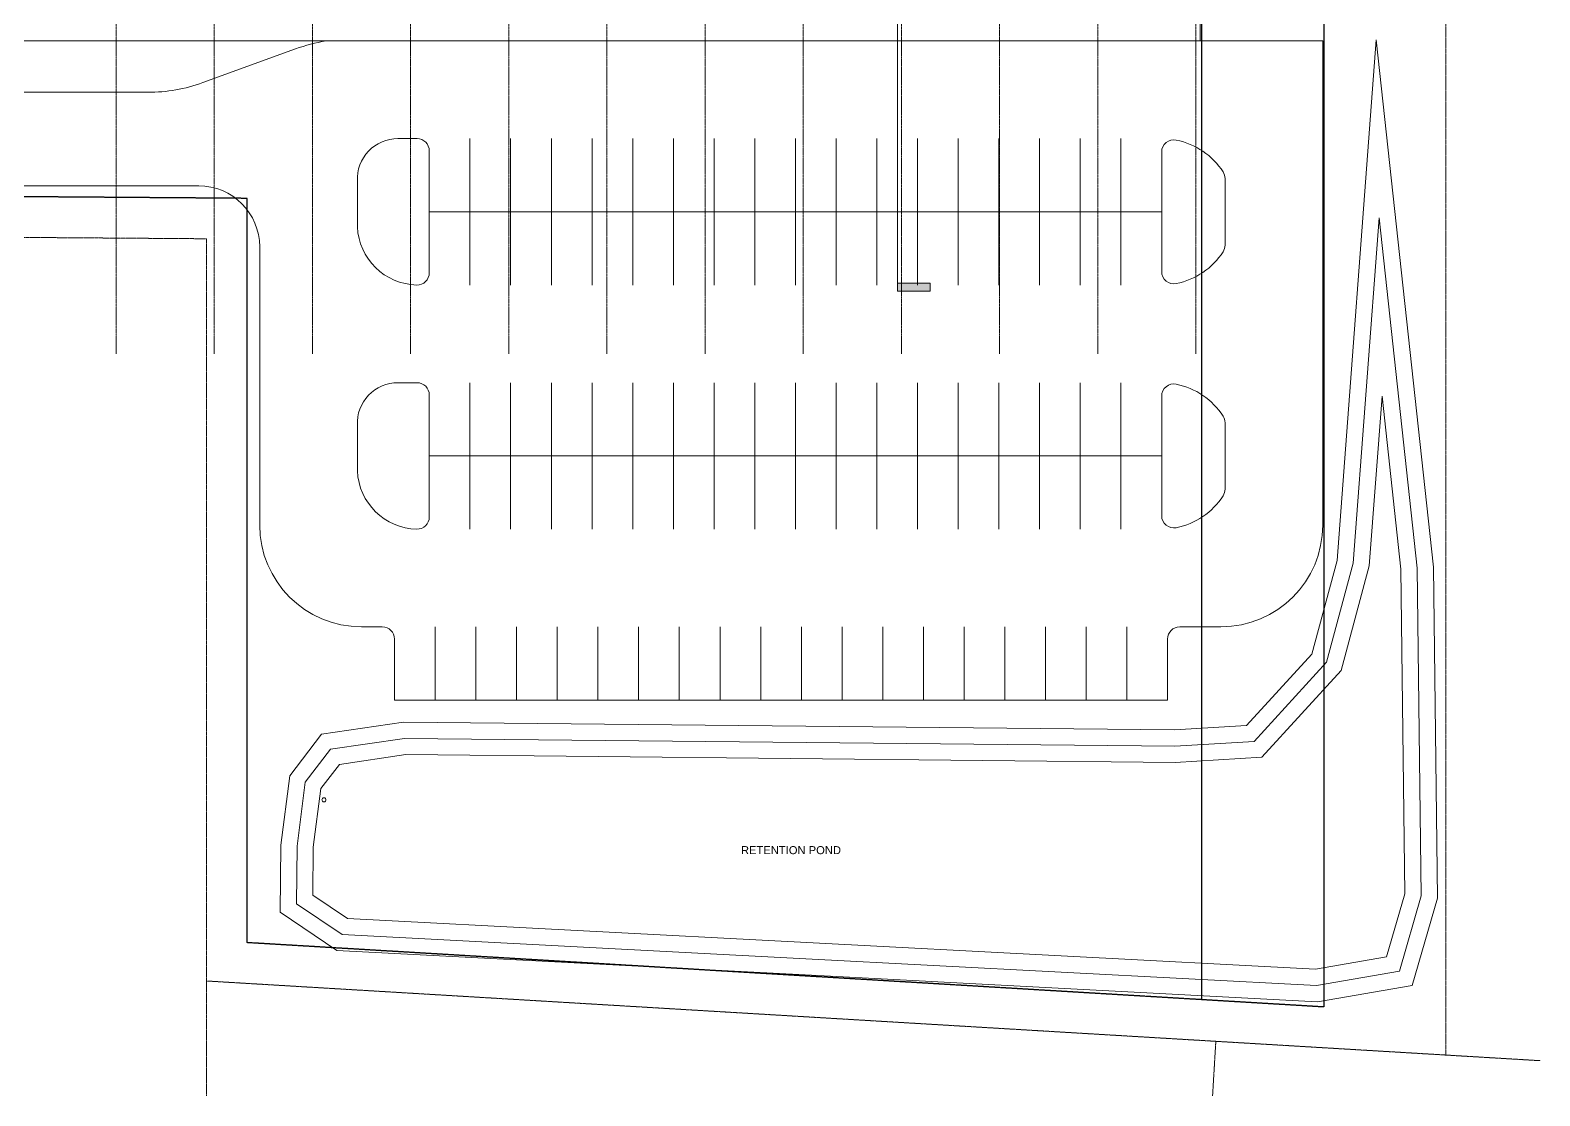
# Model space of a CAD drawing. Header units: inches. Extents: x 19712 to 27543, y -26063 to -18659.
# Drawn here: x 22833 to 27285, y -26063 to -22920 of the extents above; entities that cross this region are included whole.
import ezdxf

# ---------------------------------------------------------------- set-up
doc = ezdxf.new("R2010")
doc.units = ezdxf.units.IN
doc.header["$MEASUREMENT"] = 0
for name, pattern in [('Center 1_4_', [0.53125, 0.25, -0.09375, 0.09375, -0.09375]), ('Grid Line 1_2_', [0.875, 0.5, -0.125, 0.125, -0.125]), ('Hidden', [0.28125, 0.1875, -0.09375])]:
    doc.linetypes.add(name, pattern=pattern)
for name, color, linetype, lineweight in [('A-PROP-SBCK', 71, 'Hidden', 25), ('BMP', 80, 'Continuous', 9), ('Conc', 7, 'Continuous', 9), ('EOP-PR', 4, 'Continuous', 9), ('G-ANNO-SYMB', 111, 'Continuous', 9), ('G-ANNO-TEXT', 231, 'Continuous', 9), ('PAINT', 190, 'Continuous', 9), ('PROP', 3, 'Center 1_4_', 9), ('S-GRID', 1, 'Continuous', 9)]:
    doc.layers.add(name, color=color, linetype=linetype, lineweight=lineweight)
doc.styles.add('Arial_2', font='arial.ttf', dxfattribs={"height": 23.60479})

# ---------------------------------------------------------------- blocks, each defined once
blk = doc.blocks.new('Section - 3_32_ x 3_8_-18514-Site Plan - Phase 1')
at = {"layer": 'G-ANNO-SYMB'}
blk.add_hatch(color=256, dxfattribs=at).paths.add_polyline_path([(0, 0.375), (0, 0), (-0.09375, 0), (-0.09375, 0.375)], flags=0)
for p, q in [((0, 0.375), (-0.09375, 0.375)), ((-0.09375, 0.375), (-0.09375, 0)), ((0, 0), (0, 0.375)), ((-0.09375, 0), (0, 0))]:
    blk.add_line(p, q, dxfattribs=at)

msp = doc.modelspace()

# ---------------------------------------------------------------- linework, layer by layer
at = {"layer": 'A-PROP-SBCK'}
for p, q in [((26287.5, -19438.2), (26287.5, -25779.9)), ((26647.5, -19438.2), (26647.5, -25801.4)), ((23472.1, -23416.4), (21404.2, -23401.3)), ((23472.4, -25611.6), (23472.1, -23416.4)), ((26647.5, -25801.4), (23472.4, -25611.6))]:
    msp.add_line(p, q, dxfattribs=at)
at = {"layer": 'BMP'}
for p, q in [((26802.3, -22948.6), (26686.9, -24484.1)), ((26970.8, -24504.4), (26802.3, -22948.6)), ((26811, -23474.2), (26734.4, -24492.2)), ((26922.8, -24507.3), (26811, -23474.2)), ((26819.6, -23999.8), (26782, -24500.3)), ((26874.8, -24510.1), (26819.6, -23999.8)), ((26686.9, -24484.1), (26612.3, -24761.1)), ((26734.4, -24492.2), (26655.6, -24784.8)), ((26782, -24500.3), (26698.9, -24808.6)), ((26886.5, -25467.4), (26874.8, -24510.1)), ((26934.6, -25473.9), (26922.8, -24507.3)), ((26982.7, -25480.4), (26970.8, -24504.4)), ((26612.3, -24761.1), (26420.2, -24971.4)), ((26655.6, -24784.8), (26442.5, -25018.2)), ((26698.9, -24808.6), (26464.8, -25064.9)), ((23933.6, -24960.9), (23691.7, -24996.3)), ((26207.2, -24983.8), (23933.6, -24960.9)), ((26420.2, -24971.4), (26207.2, -24983.8)), ((23691.7, -24996.3), (23597.9, -25119.5)), ((23936.9, -25009), (23718, -25041)), ((26208.3, -25031.8), (23936.9, -25009)), ((26442.5, -25018.2), (26208.3, -25031.8)), ((23718, -25041), (23643.8, -25138.4)), ((23940.1, -25057), (23744.4, -25085.7)), ((26209.5, -25079.8), (23940.1, -25057)), ((26464.8, -25064.9), (26209.5, -25079.8)), ((23744.4, -25085.7), (23689.8, -25157.3)), ((23597.9, -25119.5), (23571.6, -25323.8)), ((23643.8, -25138.4), (23619.6, -25327)), ((23689.8, -25157.3), (23667.6, -25330.3)), ((23571.6, -25323.8), (23570.1, -25522)), ((23619.6, -25327), (23618.3, -25496.7)), ((23667.6, -25330.3), (23666.5, -25471.3)), ((23618.3, -25496.7), (23752.4, -25587.5)), ((23666.5, -25471.3), (23768.3, -25540.2)), ((26832.7, -25653.9), (26886.5, -25467.4)), ((26870.5, -25696.2), (26934.6, -25473.9)), ((26908.2, -25738.4), (26982.7, -25480.4)), ((23570.1, -25522), (23736.6, -25634.7)), ((23768.3, -25540.2), (25122.7, -25610.9)), ((23752.4, -25587.5), (25120.2, -25658.9)), ((23736.6, -25634.7), (25117.7, -25706.8)), ((25122.7, -25610.9), (26623.2, -25689.6)), ((25120.2, -25658.9), (26626, -25737.8)), ((26623.2, -25689.6), (26832.7, -25653.9)), ((25117.7, -25706.8), (26628.8, -25786)), ((26626, -25737.8), (26870.5, -25696.2)), ((26628.8, -25786), (26908.2, -25738.4))]:
    msp.add_line(p, q, dxfattribs=at)
msp.add_circle((23698.9, -25190.3), 6, dxfattribs=at)
at = {"layer": 'Conc'}
for p, q in [((26283, -22799.4), (26283, -22952.1)), ((26283, -22952.1), (21911.2, -22952.1))]:
    msp.add_line(p, q, dxfattribs=at)
at = {"layer": 'EOP-PR'}
for p, q in [((26283, -22952.1), (26644.5, -22952.1)), ((26644.5, -22952.1), (26644.5, -24380.1)), ((23341.7, -23074.9), (23615, -22975.4)), ((21875.2, -23103.5), (23179.6, -23103.5)), ((23973.6, -23240.1), (23917.3, -23240.1)), ((24009.6, -23636.1), (24009.6, -23276.1)), ((26169.6, -23279.7), (26169.6, -23632.4)), ((23797.4, -23500.2), (23797.4, -23365.5)), ((26356.5, -23358), (26356.5, -23554.1)), ((23329.5, -23379.5), (20912.2, -23379.5)), ((23509.6, -24380.1), (23509.5, -23559.4)), ((23973.6, -23960.1), (23917.3, -23960.1)), ((24009.6, -24356.1), (24009.6, -23996.1)), ((26169.6, -23999.7), (26169.6, -24352.4)), ((23797.4, -24220.2), (23797.4, -24085.5)), ((26356.5, -24078), (26356.5, -24274.1)), ((23871, -24680.1), (23809.6, -24680.1)), ((26344.5, -24680.1), (26223, -24680.1)), ((23907, -24896.1), (23907, -24716.1)), ((26187, -24716.1), (26187, -24896.1)), ((26187, -24896.1), (23907, -24896.1))]:
    msp.add_line(p, q, dxfattribs=at)
for centre, radius, start, end in [((23781.3, -23432.1), 486, 99.0125, 110), ((23179.6, -22629.5), 474, 270, 290), ((23917.3, -23360.1), 120, 90, 182.5688), ((23973.6, -23276.1), 36, 0, 89.9992), ((26205.6, -23279.7), 36, 78.463, 180), ((26169.6, -23456.1), 216, 33.0099, 78.463), ((26320.5, -23358), 36, 0, 33.0099), ((23329.5, -23559.5), 180, 0.0078, 90), ((23977.3, -23492.1), 180, 182.5688, 268.5286), ((26169.6, -23456.1), 216, 281.537, 326.9901), ((26320.5, -23554.1), 36, 326.9901, 0), ((23973.6, -23636.1), 36, 268.5286, 0), ((26205.6, -23632.4), 36, 180, 281.537), ((23917.3, -24080.1), 120, 90, 182.5688), ((23973.6, -23996.1), 36, 0, 89.9992), ((26205.6, -23999.7), 36, 78.463, 180), ((26169.6, -24176.1), 216, 33.0099, 78.463), ((26320.5, -24078), 36, 0, 33.0099), ((23977.3, -24212.1), 180, 182.5688, 268.5286), ((26169.6, -24176.1), 216, 281.537, 326.9901), ((26320.5, -24274.1), 36, 326.9901, 0), ((26205.6, -24352.4), 36, 180, 281.537), ((23809.6, -24380.1), 300, 180.0078, 270), ((23973.6, -24356.1), 36, 268.5286, 0), ((26344.5, -24380.1), 300, 270, 0), ((23871, -24716.1), 36, 360, 90), ((26223, -24716.1), 36, 90, 180)]:
    msp.add_arc(centre, radius, start, end, dxfattribs=at)
at = {"layer": 'G-ANNO-SYMB'}
msp.add_line((25390.9, -19497), (25390.9, -23666.4), dxfattribs=at)
at = {"layer": 'PAINT'}
for p, q in [((24129.6, -23672.1), (24129.6, -23240.1)), ((24249.6, -23672.1), (24249.6, -23240.1)), ((24369.6, -23672.1), (24369.6, -23240.1)), ((24489.6, -23672.1), (24489.6, -23240.1)), ((24609.6, -23672.1), (24609.6, -23240.1)), ((24729.6, -23672.1), (24729.6, -23240.1)), ((24849.6, -23672.1), (24849.6, -23240.1)), ((24969.6, -23672.1), (24969.6, -23240.1)), ((25089.6, -23672.1), (25089.6, -23240.1)), ((25209.6, -23672.1), (25209.6, -23240.1)), ((25329.6, -23672.1), (25329.6, -23240.1)), ((25449.6, -23672.1), (25449.6, -23240.1)), ((25569.6, -23672.1), (25569.6, -23240.1)), ((25689.6, -23672.1), (25689.6, -23240.1)), ((25809.6, -23672.1), (25809.6, -23240.1)), ((25929.6, -23672.1), (25929.6, -23240.1)), ((26049.6, -23672.1), (26049.6, -23240.1)), ((26169.6, -23456.1), (24009.6, -23456.1)), ((24129.6, -24392.1), (24129.6, -23960.1)), ((24249.6, -24392.1), (24249.6, -23960.1)), ((24369.6, -24392.1), (24369.6, -23960.1)), ((24489.6, -24392.1), (24489.6, -23960.1)), ((24609.6, -24392.1), (24609.6, -23960.1)), ((24729.6, -24392.1), (24729.6, -23960.1)), ((24849.6, -24392.1), (24849.6, -23960.1)), ((24969.6, -24392.1), (24969.6, -23960.1)), ((25089.6, -24392.1), (25089.6, -23960.1)), ((25209.6, -24392.1), (25209.6, -23960.1)), ((25329.6, -24392.1), (25329.6, -23960.1)), ((25449.6, -24392.1), (25449.6, -23960.1)), ((25569.6, -24392.1), (25569.6, -23960.1)), ((25689.6, -24392.1), (25689.6, -23960.1)), ((25809.6, -24392.1), (25809.6, -23960.1)), ((25929.6, -24392.1), (25929.6, -23960.1)), ((26049.6, -24392.1), (26049.6, -23960.1)), ((26169.6, -24176.1), (24009.6, -24176.1)), ((24027, -24680.1), (24027, -24896.1)), ((24147, -24680.1), (24147, -24896.1)), ((24267, -24680.1), (24267, -24896.1)), ((24387, -24680.1), (24387, -24896.1)), ((24507, -24680.1), (24507, -24896.1)), ((24627, -24680.1), (24627, -24896.1)), ((24747, -24680.1), (24747, -24896.1)), ((24867, -24680.1), (24867, -24896.1)), ((24987, -24680.1), (24987, -24896.1)), ((25107, -24680.1), (25107, -24896.1)), ((25227, -24680.1), (25227, -24896.1)), ((25347, -24680.1), (25347, -24896.1)), ((25467, -24680.1), (25467, -24896.1)), ((25587, -24680.1), (25587, -24896.1)), ((25707, -24680.1), (25707, -24896.1)), ((25827, -24680.1), (25827, -24896.1)), ((25947, -24680.1), (25947, -24896.1)), ((26067, -24680.1), (26067, -24896.1))]:
    msp.add_line(p, q, dxfattribs=at)
at = {"layer": 'PROP'}
for p, q in [((27007.5, -19198.2), (27007.5, -25943.1)), ((23352.2, -23535.5), (20984.2, -23518.2)), ((23352.5, -25724.7), (23352.2, -23535.5)), ((23352.5, -26063.3), (23352.5, -25724.7)), ((27284.8, -25959.7), (23352.5, -25724.7)), ((26329.3, -25902.6), (26319.7, -26063.3))]:
    msp.add_line(p, q, dxfattribs=at)
at = {"layer": 'S-GRID', "linetype": 'Grid Line 1_2_'}
for p, q in [((23085.9, -23874.7), (23085.9, -18787.2)), ((23375.4, -23874.7), (23375.4, -18787.2)), ((23664.9, -23874.7), (23664.9, -18787.2)), ((23954.4, -23874.7), (23954.4, -18787.2)), ((24243.9, -23874.7), (24243.9, -18787.2)), ((24533.4, -23874.7), (24533.4, -18787.2)), ((24822.9, -23874.7), (24822.9, -18787.2)), ((25112.4, -23874.7), (25112.4, -18787.2)), ((25401.9, -23874.7), (25401.9, -18787.2)), ((25691.4, -23874.7), (25691.4, -18787.2)), ((25980.9, -23874.7), (25980.9, -18787.2)), ((26270.4, -23874.7), (26270.4, -18787.2))]:
    msp.add_line(p, q, dxfattribs=at)

# ---------------------------------------------------------------- block references
at = {"layer": 'G-ANNO-SYMB', "extrusion": (0, 0, -1), "xscale": 255.9999999999999, "yscale": 255.9999999999999, "zscale": 255.9999999999999, "rotation": 90.00000000000053}
msp.add_blockref('Section - 3_32_ x 3_8_-18514-Site Plan - Phase 1', (-25390.9, -23666.4), dxfattribs=at)

# ---------------------------------------------------------------- texts
at = {"layer": 'G-ANNO-TEXT', "color": 7, "insert": (24928.9, -25327), "char_height": 23.605, "width": 350.496, "attachment_point": 1, "line_spacing_factor": 0.938532, "style": 'Arial_2', "bg_fill": 3, "box_fill_scale": 1.25, "bg_fill_color": 0, "bg_fill_transparency": 0}
msp.add_mtext('RETENTION POND', dxfattribs=at)

doc.saveas('drawing.dxf')
